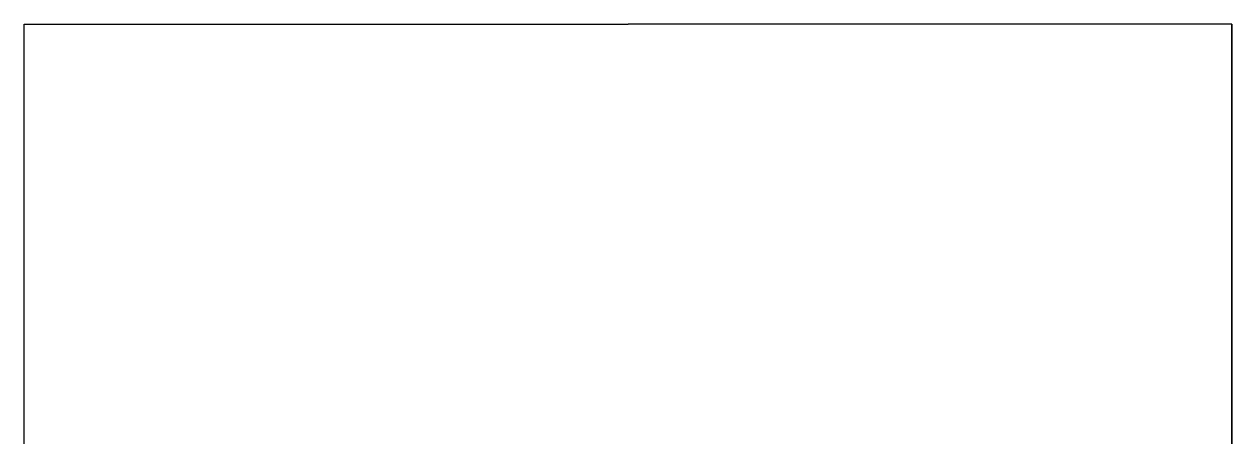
# Model space of a CAD drawing. Header units: centimetres. Extents: x 0 to 9.06, y -3.15 to 0.
import ezdxf

# ---------------------------------------------------------------- set-up
doc = ezdxf.new("R2010")
doc.units = ezdxf.units.CM
doc.header["$MEASUREMENT"] = 0
doc.layers.get('0').update_dxf_attribs({"true_color": 0xc2ced6})

msp = doc.modelspace()

# ---------------------------------------------------------------- linework, layer by layer
for p, q in [((0, -3.1536), (0, 0)), ((0, 0), (3.5, 0)), ((3.0311, 0), (4.5311, 0)), ((6.0311, 0), (4.5311, 0)), ((9.0622, 0), (5.5622, 0)), ((9.0622, 0), (9.0622, -3.1536)), ((9.0622, -3.1536), (9.0622, 0))]:
    msp.add_line(p, q)

doc.saveas('drawing.dxf')
